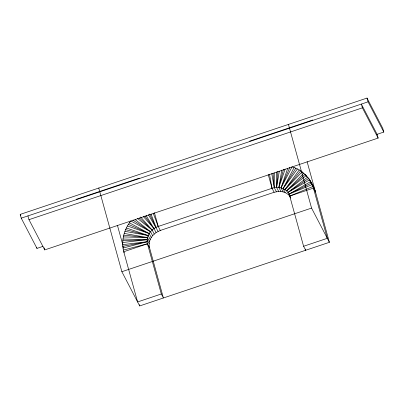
<?xml version="1.0" encoding="UTF-8"?>
<svg xmlns="http://www.w3.org/2000/svg" width="404" height="404" viewBox="0 0 404 404"><rect width="100%" height="100%" fill="white"/><g stroke="black" fill="none" stroke-linecap="round" stroke-linejoin="round"><path stroke-width="0.61" d="M277.922 171.291L276.599 187.431L278.679 191.425C282.962 191.228 287.431 192.915 290.037 196.42M161.322 293.986L137.607 301.94L123.745 251.737C120.932 241.097 123.983 229.467 130.785 220.958L150.515 231.664L152.596 235.658C149.813 238.961 148.394 243.536 149.536 247.778L163.398 297.98L161.322 293.986L147.455 243.784C145.465 236.269 151.187 228.699 158.216 226.462L272.033 188.289C278.73 185.769 287.749 188.688 289.729 196.071L303.591 246.268L305.671 250.263L305.333 249.051M279.29 171.326L276.599 187.431L276.543 172.064M281.77 170.15L278.871 187.491L280.952 191.486M283.426 169.453L278.871 187.491L285.103 169.124M287.693 168.332L281.058 187.885L283.138 191.875M289.835 167.423L281.058 187.885L292.031 166.877C303.975 170.039 311.979 180.76 315.519 192.107L313.438 188.118L311.524 183.037L289.011 194.162L312.125 184.623L314.201 188.618M294.082 167.589L283.108 188.592L285.189 192.587M295.794 168.18L283.108 188.592L297.344 169.023M302.636 172.947L302.121 171.947L284.971 189.602L299.207 170.034M284.971 189.602L300.763 170.877M152.596 235.658L156.07 232.547L160.297 230.457L274.114 192.284L278.679 191.425M306.757 176.583L306.237 175.588L286.603 190.89L303.747 173.235M286.603 190.89L305.106 174.311L305.626 175.306M311.681 183.84L309.6 179.846L287.961 192.425L307.596 177.119L308.116 178.119M287.961 192.425L308.727 178.396L310.287 181.391M289.011 194.162L310.651 181.588L312.731 185.582M290.764 198.066L289.729 196.071L312.842 186.527L314.918 190.521M42.955 246.379L36.976 248.389L21.24 218.155L20.2 214.393L367.024 98.071L382.76 128.3L383.8 132.068L376.624 134.471M76.23 199.308L139.335 178.144M249.611 141.163L312.716 119.993M21.24 218.155L368.064 101.833L383.8 132.068M28.982 219.67L362.398 107.848L378.134 138.077L44.723 249.904L28.982 219.67L27.942 215.908M149.536 247.778L147.455 243.784L123.745 251.737L124.265 252.737M289.729 196.071L313.438 188.118L327.301 238.315L303.591 246.268M121.872 271.705L311.565 208.085L329.381 242.309L139.688 305.929L121.872 271.705L98.763 188.042M123.074 248.031L147.091 241.764L122.76 244.607M123.437 250.056L147.455 243.784M147.091 241.764L122.766 246.349L123.543 247.844M122.75 242.516L147.081 239.673L149.162 243.668M122.745 240.774L147.081 239.673L123.038 239.022M123.392 236.916L147.435 237.567L149.51 241.562M123.685 235.158L147.435 237.567L124.27 233.431M124.972 231.361L148.137 235.497L150.212 239.491M125.558 229.639L148.137 235.497L126.422 227.982M127.457 226.003L149.172 233.512L151.253 237.507M128.321 224.346L149.172 233.512L129.442 222.806M132.941 220.099L150.515 231.664L135.229 219.589M137.34 218.311L152.136 229.997L154.212 233.992M139.405 217.978L152.136 229.997L140.643 217.014M143.319 216.499L153.99 228.553L156.07 232.547M144.834 216.1L153.99 228.553L146.051 215.393M310.802 182.391L313.605 187.032M148.409 214.731L158.11 231.361M276.381 191.693L274.301 187.698L271.751 173.629M268.236 174.548L272.033 188.289L274.114 192.284M153.227 213.211L158.216 226.462L160.297 230.457M20.2 214.393L20.781 215.509M149.576 214.054L156.035 227.366L151.04 214.115M367.024 98.071L368.064 101.833M378.134 138.077L377.094 134.315L361.358 104.081L362.398 107.848M307.111 161.676L329.381 242.309M288.461 124.417L311.565 208.085M154.419 212.721L158.216 226.462M117.418 225.296L122.942 245.304M139.35 304.717L139.688 305.929M44.127 247.753L44.723 249.904M36.678 247.314L36.976 248.389M269.478 174.22L272.033 188.289M272.993 173.306L274.301 187.698L274.25 172.947"/></g></svg>
